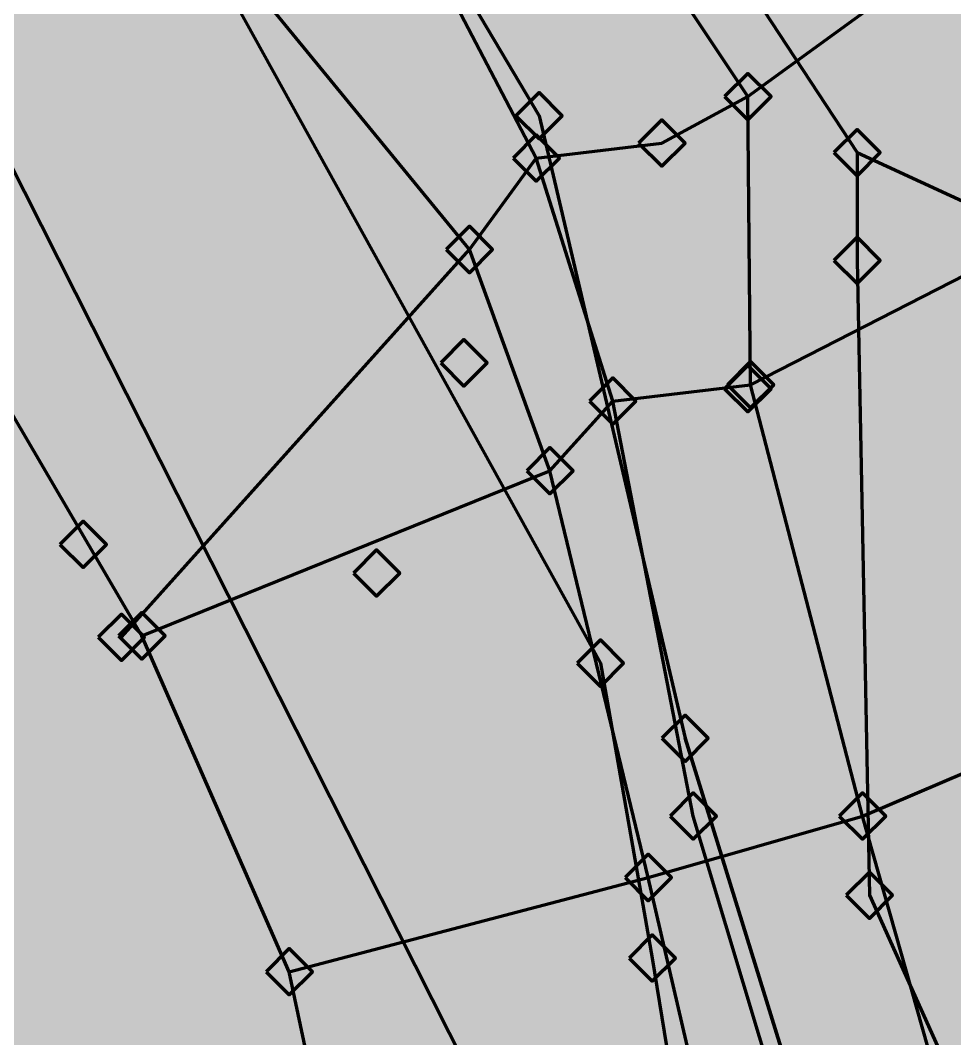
# Model space of a CAD drawing. Header units: inches. Extents: x 0 to 458, y -2 to 321.
# Drawn here: x 98.8 to 155.9, y 145.9 to 208.1 of the extents above; entities that cross this region are included whole.
import ezdxf

# ---------------------------------------------------------------- set-up
doc = ezdxf.new("R2010")
doc.units = ezdxf.units.IN
doc.header["$MEASUREMENT"] = 0
doc.layers.add('H', color=7, linetype='CONTINUOUS', lineweight=100)
doc.layers.add('P', color=250, linetype='CONTINUOUS', lineweight=100)

msp = doc.modelspace()

# ---------------------------------------------------------------- hatches: boundary and pattern name
at = {"layer": 'H', "linetype": 'Continuous'}
for color, points in [(7, [(-0.167, 296.167), (421, 296.167), (421, -1.833), (-0.167, -1.833)]), (0, [(129.917, 206.583), (128.333, 203.5), (127.75, 203.5), (129.417, 206.75), (127.583, 206.75), (127.583, 207.167), (129.917, 207.167), (129.917, 206.583), (132.583, 205.333), (132.583, 205.083), (132.583, 204.917), (132.583, 204.5), (132.5, 204.167), (132.333, 203.917), (132.167, 203.667), (132, 203.583), (131.75, 203.5), (131.417, 203.417), (131.167, 203.5), (130.917, 203.583), (130.75, 203.667), (130.583, 203.917), (130.417, 204.167), (130.333, 204.5), (130.333, 204.917), (130.25, 205.083), (130.25, 205.333), (130.25, 205.583), (130.333, 205.833), (130.333, 206.167), (130.417, 206.5), (130.583, 206.75), (130.75, 207), (130.917, 207.167), (131.167, 207.25), (131.417, 207.25), (131.75, 207.25), (132, 207.083), (132.167, 207), (132.333, 206.75), (132.5, 206.5), (132.583, 206.167), (132.583, 205.75), (132.583, 205.583), (132.583, 205.333), (129.917, 206.583), (132, 204.25), (132.083, 204.417), (132.083, 204.667), (132.083, 205), (132.083, 205.333), (132.083, 205.667), (132.083, 206), (132.083, 206.25), (132, 206.417), (131.75, 206.75), (131.667, 206.833), (131.417, 206.833), (131.083, 206.75), (130.917, 206.417), (130.833, 206.25), (130.833, 206), (130.75, 205.667), (130.75, 205.333), (130.75, 205), (130.833, 204.667), (130.833, 204.417), (130.917, 204.25), (131.083, 203.917), (131.25, 203.833), (131.417, 203.833), (131.75, 203.917), (132, 204.25), (129.917, 206.583), (133.917, 203.5), (133.333, 203.5), (133.333, 204.167), (133.917, 204.167), (133.917, 203.5), (129.917, 206.583), (136.917, 205.333), (136.917, 205.083), (136.917, 204.917), (136.833, 204.5), (136.75, 204.167), (136.667, 203.917), (136.5, 203.667), (136.25, 203.583), (136.083, 203.5), (135.75, 203.417), (135.5, 203.5), (135.25, 203.583), (135.083, 203.667), (134.917, 203.917), (134.75, 204.167), (134.667, 204.5), (134.583, 204.917), (134.583, 205.083), (134.583, 205.333), (134.583, 205.583), (134.583, 205.833), (134.667, 206.167), (134.75, 206.5), (134.917, 206.75), (135.083, 207), (135.25, 207.167), (135.5, 207.25), (135.75, 207.25), (136.083, 207.25), (136.333, 207.083), (136.5, 207), (136.667, 206.75), (136.75, 206.5), (136.833, 206.167), (136.917, 205.75), (136.917, 205.583), (136.917, 205.333), (129.917, 206.583), (136.333, 204.25), (136.333, 204.417), (136.417, 204.667), (136.417, 205), (136.417, 205.333), (136.417, 205.667), (136.417, 206), (136.333, 206.25), (136.333, 206.417), (136.083, 206.75), (135.917, 206.833), (135.75, 206.833), (135.417, 206.75), (135.25, 206.417), (135.167, 206.25), (135.083, 206), (135.083, 205.667), (135.083, 205.333), (135.083, 205), (135.083, 204.667), (135.167, 204.417), (135.25, 204.25), (135.417, 203.917), (135.583, 203.833), (135.75, 203.833), (136.083, 203.917), (136.333, 204.25), (129.917, 206.583), (138.417, 206.833), (138.167, 206.75), (137.917, 206.667), (137.667, 206.583), (137.5, 206.5), (137.5, 207), (137.667, 207.083), (137.917, 207.167), (138.167, 207.25), (138.417, 207.25), (138.667, 207.25), (138.917, 207.167), (139.25, 207), (139.5, 206.75), (139.5, 206.583), (139.583, 206.333), (139.5, 206.083), (139.333, 205.833), (139.167, 205.667), (138.833, 205.5), (139.083, 205.417), (139.333, 205.25), (139.583, 205), (139.583, 204.833), (139.583, 204.583), (139.583, 204.333), (139.5, 204.167), (139.333, 203.75), (139.083, 203.583), (138.917, 203.5), (138.667, 203.417), (138.417, 203.417), (138.083, 203.417), (137.833, 203.5), (137.583, 203.583), (137.417, 203.667), (137.417, 204.167), (137.583, 204.083), (137.833, 204), (138.083, 203.917), (138.333, 203.833), (138.667, 203.917), (138.917, 204.083), (139.083, 204.333), (139.083, 204.667), (139.083, 204.917), (138.917, 205.167), (138.667, 205.25), (138.333, 205.25), (138.167, 205.25), (138.167, 205.667), (138.333, 205.667), (138.583, 205.75), (138.833, 205.833), (139, 206.083), (139.083, 206.333), (139, 206.583), (138.833, 206.667), (138.667, 206.833), (138.417, 206.833)]), (0, [(145.833, 204.667), (145.833, 204.417), (145.75, 204.167), (145.667, 203.917), (145.5, 203.75), (145.333, 203.583), (145.167, 203.5), (144.917, 203.417), (144.667, 203.417), (144.417, 203.417), (144.25, 203.5), (143.917, 203.75), (143.75, 204), (143.583, 204.25), (143.5, 204.667), (143.5, 204.833), (143.5, 205.083), (143.5, 205.333), (143.5, 205.583), (143.583, 206), (143.667, 206.333), (143.917, 206.667), (144.083, 206.917), (144.417, 207.083), (144.75, 207.167), (145.083, 207.25), (145.333, 207.25), (145.5, 207.167), (145.5, 206.667), (145.333, 206.75), (145.083, 206.833), (144.833, 206.75), (144.667, 206.75), (144.333, 206.5), (144.167, 206.333), (144.083, 206.083), (144, 205.833), (144, 205.583), (144.333, 205.75), (144.75, 205.833), (145.083, 205.833), (145.25, 205.75), (145.417, 205.583), (145.667, 205.417), (145.75, 205.25), (145.833, 205), (145.833, 204.667), (145.333, 204.667), (145.333, 204.833), (145.333, 205.083), (145.083, 205.333), (144.917, 205.417), (144.667, 205.417), (144.333, 205.417), (144, 205.25), (144, 205.167), (144, 205), (144, 204.667), (144.083, 204.417), (144.167, 204.167), (144.25, 204), (144.417, 203.833), (144.667, 203.833), (145, 203.833), (145.167, 204), (145.333, 204.333), (145.333, 204.667), (145.833, 204.667), (148.083, 205.667), (148.083, 206), (148, 206.25), (147.917, 206.5), (147.833, 206.583), (147.583, 206.75), (147.333, 206.833), (147.083, 206.75), (146.833, 206.583), (146.75, 206.333), (146.667, 206), (146.75, 205.75), (146.75, 205.583), (146.917, 205.333), (147.167, 205.25), (147.417, 205.25), (147.75, 205.25), (148.083, 205.417), (148.083, 205.5), (148.083, 205.667), (145.833, 204.667), (146.167, 206), (146.25, 206.25), (146.25, 206.5), (146.417, 206.667), (146.5, 206.917), (146.667, 207), (146.917, 207.167), (147.167, 207.25), (147.333, 207.25), (147.583, 207.25), (147.833, 207.167), (148.167, 206.917), (148.333, 206.667), (148.5, 206.333), (148.583, 206), (148.583, 205.75), (148.583, 205.583), (148.583, 205.083), (148.5, 204.667), (148.333, 204.333), (148.167, 204), (147.917, 203.75), (147.667, 203.583), (147.333, 203.5), (146.917, 203.417), (146.75, 203.417), (146.5, 203.5), (146.5, 203.917), (146.75, 203.917), (147, 203.833), (147.25, 203.833), (147.417, 203.917), (147.75, 204.167), (147.833, 204.333), (148, 204.583), (148, 204.833), (148.083, 205.083), (147.833, 204.917), (147.667, 204.917), (147.333, 204.833), (146.917, 204.833), (146.583, 205), (146.417, 205.167), (146.333, 205.417), (146.25, 205.667), (146.167, 206), (145.833, 204.667), (149.833, 203.5), (149.25, 203.5), (149.25, 204.167), (149.833, 204.167), (149.833, 203.5), (145.833, 204.667), (152.333, 206.333), (152.333, 206.5), (152.167, 206.75), (152, 206.833), (151.75, 206.917), (151.5, 206.833), (151.25, 206.75), (151.167, 206.583), (151.083, 206.333), (151.167, 206), (151.5, 205.833), (151.667, 205.667), (152, 205.583), (152.167, 205.75), (152.25, 205.917), (152.333, 206.083), (152.333, 206.333), (145.833, 204.667), (152.417, 204.5), (152.417, 204.667), (152.333, 204.833), (152.167, 205), (152, 205.083), (151.75, 205.167), (151.417, 205.333), (151.25, 205.167), (151.167, 205), (151.083, 204.75), (151, 204.583), (151.083, 204.25), (151.25, 204), (151.417, 203.833), (151.75, 203.75), (152, 203.833), (152.25, 204), (152.333, 204.167), (152.417, 204.5), (145.833, 204.667), (151.75, 203.417), (151.5, 203.417), (151.25, 203.5), (151, 203.583), (150.833, 203.75), (150.583, 204.083), (150.5, 204.5), (150.583, 204.833), (150.667, 205.083), (150.917, 205.25), (151.167, 205.417), (151.167, 205.5), (150.917, 205.667), (150.75, 205.833), (150.667, 206), (150.583, 206.25), (150.667, 206.667), (150.917, 207), (151.25, 207.167), (151.5, 207.25), (151.75, 207.25), (152, 207.25), (152.167, 207.167), (152.5, 207), (152.75, 206.667), (152.833, 206.333), (152.75, 206.083), (152.667, 205.833), (152.5, 205.583), (152.25, 205.417), (152.583, 205.25), (152.75, 205.083), (152.833, 204.833), (152.917, 204.5), (152.917, 204.333), (152.833, 204.083), (152.75, 203.917), (152.583, 203.75), (152.167, 203.5), (152, 203.417), (151.75, 203.417), (145.833, 204.667), (155.417, 203.5), (153.667, 203.5), (153.667, 203.833), (154.333, 203.833), (154.333, 206.333), (153.667, 206.333), (153.667, 206.667), (154, 206.667), (154.25, 206.75), (154.333, 206.917), (154.417, 207.167), (154.833, 207.167), (154.833, 203.833), (155.417, 203.833), (155.417, 203.5)]), (0, [(141.833, 203.417), (143.25, 202), (144.667, 203.417), (143.25, 204.833)]), (0, [(129.083, 202.25), (130.5, 200.833), (131.917, 202.25), (130.5, 203.667)]), (0, [(136.583, 200.583), (138, 199.167), (139.417, 200.583), (138, 202)]), (0, [(148.5, 200), (149.917, 198.583), (151.333, 200), (149.917, 201.417)]), (0, [(128.917, 199.667), (130.333, 198.25), (131.75, 199.667), (130.333, 201.083)]), (0, [(152.583, 197.917), (152.5, 197.583), (152.417, 197.417), (152.333, 197.167), (152.167, 197), (152, 196.833), (151.833, 196.75), (151.583, 196.667), (151.417, 196.667), (151.167, 196.667), (150.917, 196.75), (150.583, 197), (150.417, 197.167), (150.25, 197.5), (150.167, 197.833), (150.167, 198.083), (150.167, 198.333), (150.167, 198.583), (150.167, 198.75), (150.25, 199.167), (150.417, 199.5), (150.583, 199.833), (150.833, 200.083), (151.083, 200.25), (151.417, 200.417), (151.833, 200.417), (152, 200.417), (152.25, 200.417), (152.25, 199.917), (152.167, 199.917), (152, 200), (151.75, 200), (151.5, 200), (151.333, 199.917), (151, 199.667), (150.917, 199.5), (150.75, 199.333), (150.75, 199.083), (150.667, 198.833), (151, 199), (151.417, 199.083), (151.833, 199), (152, 198.917), (152.167, 198.833), (152.333, 198.667), (152.417, 198.417), (152.5, 198.167), (152.583, 197.917), (152.083, 197.917), (152, 198.083), (152, 198.25), (151.833, 198.5), (151.583, 198.583), (151.333, 198.667), (151, 198.583), (150.667, 198.417), (150.667, 198.333), (150.667, 198.25), (150.667, 197.833), (150.75, 197.583), (150.833, 197.417), (150.917, 197.25), (151.167, 197.083), (151.417, 197), (151.667, 197.083), (151.833, 197.25), (152, 197.5), (152.083, 197.917), (152.583, 197.917), (154.75, 198.833), (154.75, 199.167), (154.667, 199.5), (154.583, 199.667), (154.5, 199.833), (154.25, 200), (154, 200.083), (153.75, 200), (153.583, 199.833), (153.417, 199.583), (153.417, 199.167), (153.417, 199), (153.417, 198.833), (153.667, 198.583), (153.833, 198.5), (154.083, 198.417), (154.417, 198.5), (154.75, 198.667), (154.75, 198.75), (154.75, 198.833), (152.583, 197.917), (152.917, 199.167), (152.917, 199.417), (153, 199.667), (153.083, 199.917), (153.25, 200.083), (153.417, 200.25), (153.583, 200.333), (153.833, 200.417), (154.083, 200.417), (154.25, 200.417), (154.5, 200.333), (154.833, 200.083), (155, 199.917), (155.167, 199.583), (155.25, 199.25), (155.25, 199), (155.25, 198.75), (155.25, 198.333), (155.167, 197.917), (155, 197.5), (154.833, 197.25), (154.583, 197), (154.333, 196.75), (154, 196.667), (153.583, 196.667), (153.417, 196.667), (153.167, 196.667), (153.167, 197.167), (153.25, 197.167), (153.417, 197.083), (153.667, 197.083), (153.917, 197.083), (154.083, 197.167), (154.417, 197.417), (154.583, 197.583), (154.667, 197.75), (154.75, 198), (154.75, 198.25), (154.583, 198.167), (154.333, 198.083), (154, 198), (153.583, 198.083), (153.25, 198.25), (153.083, 198.417), (153, 198.667), (152.917, 198.917), (152.917, 199.167), (152.583, 197.917), (156.5, 196.75), (155.917, 196.75), (155.917, 197.417), (156.5, 197.417), (156.5, 196.75), (152.583, 197.917), (159.583, 199.833), (158, 196.75), (157.5, 196.75), (159.167, 199.917), (157.25, 199.917), (157.25, 200.333), (159.583, 200.333), (159.583, 199.833), (152.583, 197.917), (161.75, 199.5), (161.75, 199.75), (161.583, 199.917), (161.417, 200.083), (161.167, 200.083), (160.917, 200.083), (160.75, 199.917), (160.583, 199.75), (160.583, 199.583), (160.667, 199.25), (160.917, 199), (161.167, 198.917), (161.417, 198.75), (161.583, 198.917), (161.75, 199.083), (161.75, 199.333), (161.75, 199.5), (152.583, 197.917), (161.833, 197.667), (161.833, 197.917), (161.75, 198.083), (161.667, 198.167), (161.417, 198.333), (161.167, 198.417), (160.917, 198.5), (160.75, 198.417), (160.583, 198.167), (160.5, 198), (160.5, 197.75), (160.5, 197.417), (160.667, 197.167), (160.917, 197.083), (161.167, 197), (161.417, 197), (161.667, 197.167), (161.833, 197.417), (161.833, 197.667), (152.583, 197.917), (161.167, 196.583), (160.917, 196.667), (160.667, 196.667), (160.5, 196.833), (160.25, 196.917), (160.083, 197.25), (160, 197.75), (160, 198), (160.167, 198.25), (160.333, 198.5), (160.583, 198.667), (160.333, 198.833), (160.167, 199), (160.083, 199.25), (160.083, 199.5), (160.167, 199.833), (160.333, 200.167), (160.75, 200.417), (160.917, 200.417), (161.167, 200.417), (161.417, 200.417), (161.583, 200.417), (162, 200.167), (162.167, 199.917), (162.25, 199.5), (162.25, 199.25), (162.083, 199), (161.917, 198.833), (161.75, 198.667), (162, 198.5), (162.167, 198.25), (162.333, 198), (162.333, 197.75), (162.333, 197.5), (162.25, 197.333), (162.167, 197.083), (162, 196.917), (161.667, 196.667), (161.417, 196.667), (161.167, 196.583)]), (0, [(116.167, 197.25), (114.583, 194.167), (114.083, 194.167), (115.75, 197.417), (113.833, 197.417), (113.833, 197.833), (116.167, 197.833), (116.167, 197.25), (118.917, 194.167), (116.667, 194.167), (116.667, 194.667), (116.917, 194.917), (117.083, 195.083), (117.333, 195.333), (117.5, 195.583), (117.75, 195.75), (117.917, 196), (118, 196.167), (118.083, 196.25), (118.25, 196.583), (118.25, 196.833), (118.167, 197.083), (118.083, 197.333), (117.917, 197.417), (117.667, 197.5), (117.333, 197.417), (117.083, 197.333), (116.917, 197.25), (116.75, 197.167), (116.75, 197.667), (116.917, 197.75), (117.167, 197.833), (117.417, 197.833), (117.667, 197.917), (117.917, 197.833), (118.083, 197.833), (118.5, 197.583), (118.667, 197.333), (118.75, 197.083), (118.75, 196.917), (118.667, 196.5), (118.583, 196.167), (118.333, 195.833), (118.083, 195.5), (117.833, 195.25), (117.583, 195), (117.333, 194.75), (117.083, 194.583), (118.917, 194.583), (118.917, 194.167), (116.167, 197.25), (120.167, 194.167), (119.583, 194.167), (119.583, 194.833), (120.167, 194.833), (120.167, 194.167), (116.167, 197.25), (122.667, 196.917), (122.667, 197.167), (122.5, 197.333), (122.333, 197.5), (122.083, 197.5), (121.833, 197.5), (121.667, 197.417), (121.5, 197.25), (121.5, 197), (121.583, 196.667), (121.833, 196.417), (122.083, 196.333), (122.333, 196.25), (122.5, 196.417), (122.583, 196.583), (122.667, 196.75), (122.667, 196.917), (116.167, 197.25), (122.75, 195.083), (122.75, 195.333), (122.667, 195.5), (122.583, 195.583), (122.333, 195.75), (122.083, 195.833), (121.833, 196), (121.583, 195.833), (121.5, 195.667), (121.417, 195.417), (121.417, 195.167), (121.417, 194.917), (121.583, 194.667), (121.833, 194.5), (122.083, 194.417), (122.333, 194.5), (122.583, 194.583), (122.75, 194.833), (122.75, 195.083), (116.167, 197.25), (122.083, 194.083), (121.833, 194.083), (121.583, 194.167), (121.333, 194.25), (121.167, 194.417), (121, 194.75), (120.917, 195.167), (120.917, 195.417), (121, 195.667), (121.25, 195.917), (121.5, 196.083), (121.25, 196.25), (121.083, 196.5), (121, 196.667), (121, 196.917), (121.083, 197.333), (121.25, 197.583), (121.667, 197.833), (121.833, 197.917), (122.083, 197.917), (122.333, 197.917), (122.5, 197.833), (122.917, 197.667), (123.083, 197.333), (123.167, 197), (123.167, 196.75), (123, 196.5), (122.833, 196.25), (122.583, 196.083), (122.917, 195.917), (123.083, 195.75), (123.25, 195.5), (123.25, 195.167), (123.25, 194.917), (123.167, 194.75), (123.083, 194.583), (122.917, 194.417), (122.583, 194.167), (122.333, 194.083), (122.083, 194.083), (116.167, 197.25), (125.833, 194.167), (124, 194.167), (124, 194.5), (124.667, 194.5), (124.667, 197), (124, 197), (124, 197.333), (124.333, 197.333), (124.583, 197.417), (124.667, 197.583), (124.75, 197.833), (125.167, 197.833), (125.167, 194.5), (125.833, 194.5), (125.833, 194.167)]), (0, [(124.833, 194.083), (126.25, 192.667), (127.667, 194.083), (126.25, 195.5)]), (0, [(148.5, 193.417), (149.917, 192), (151.333, 193.417), (149.917, 194.833)]), (0, [(152.5, 191.25), (152.417, 190.75), (152.167, 190.333), (151.75, 190.083), (151.333, 190), (150.833, 190.083), (150.5, 190.333), (150.25, 190.833), (150.083, 191.667), (150.167, 192.583), (150.5, 193.25), (151, 193.667), (151.75, 193.833), (152, 193.833), (152.167, 193.75), (152.167, 193.25), (151.917, 193.333), (151.667, 193.417), (150.917, 193.083), (150.583, 192.167), (151, 192.333), (151.417, 192.417), (151.75, 192.417), (152.083, 192.167), (152.417, 191.833), (152.5, 191.25), (152, 191.25), (151.917, 191.667), (151.75, 191.917), (151.5, 192), (151.25, 192), (150.917, 192), (150.583, 191.833), (150.583, 191.75), (150.583, 191.583), (150.667, 191), (150.833, 190.583), (151.083, 190.417), (151.333, 190.417), (151.833, 190.583), (152, 191.25), (152.5, 191.25), (154.667, 192.25), (154.667, 192.833), (154.417, 193.167), (154.25, 193.333), (154, 193.417), (153.5, 193.167), (153.333, 192.583), (153.417, 192.167), (153.583, 191.917), (153.75, 191.833), (154, 191.833), (154.417, 191.833), (154.667, 192), (154.667, 192.083), (154.667, 192.25), (152.5, 191.25), (152.833, 192.583), (152.917, 193.083), (153.167, 193.5), (153.5, 193.75), (154, 193.833), (154.417, 193.75), (154.833, 193.5), (155.083, 192.917), (155.167, 192.167), (155.083, 191.25), (154.833, 190.583), (154.25, 190.167), (153.583, 190), (153.333, 190), (153.167, 190.083), (153.167, 190.5), (153.333, 190.5), (153.583, 190.417), (154.417, 190.75), (154.667, 191.667), (154.333, 191.5), (153.917, 191.417), (153.583, 191.417), (153.25, 191.583), (152.917, 192), (152.833, 192.583), (152.5, 191.25), (156.5, 190.083), (155.917, 190.083), (155.917, 190.75), (156.5, 190.75), (156.5, 190.083), (152.5, 191.25), (159, 192.25), (158.917, 192.833), (158.75, 193.167), (158.583, 193.333), (158.333, 193.417), (157.833, 193.167), (157.667, 192.583), (157.667, 192.167), (157.917, 191.917), (158.083, 191.833), (158.333, 191.833), (158.667, 191.833), (159, 192), (159, 192.083), (159, 192.25), (152.5, 191.25), (157.167, 192.583), (157.25, 193.083), (157.5, 193.5), (157.833, 193.75), (158.333, 193.833), (158.75, 193.75), (159.083, 193.5), (159.417, 192.917), (159.5, 192.167), (159.417, 191.25), (159.083, 190.583), (158.583, 190.167), (157.833, 190), (157.667, 190), (157.5, 190.083), (157.5, 190.5), (157.667, 190.5), (157.917, 190.417), (158.667, 190.75), (159, 191.667), (158.667, 191.5), (158.25, 191.417), (157.917, 191.417), (157.5, 191.583), (157.25, 192), (157.167, 192.583), (152.5, 191.25), (161.75, 192.917), (161.583, 193.333), (161.083, 193.5), (160.667, 193.333), (160.5, 192.917), (160.583, 192.583), (160.833, 192.417), (161.083, 192.25), (161.333, 192.167), (161.667, 192.5), (161.75, 192.917), (152.5, 191.25), (161.833, 191.083), (161.75, 191.417), (161.333, 191.667), (161.167, 191.75), (160.833, 191.917), (160.5, 191.583), (160.417, 191.167), (160.583, 190.583), (161.083, 190.333), (161.583, 190.583), (161.833, 191.083), (152.5, 191.25), (161.083, 190), (160.583, 190.083), (160.25, 190.333), (160, 190.667), (159.917, 191.083), (160.083, 191.667), (160.5, 192), (160.5, 192.083), (160.167, 192.417), (160, 192.833), (160.333, 193.583), (161.083, 193.833), (161.917, 193.583), (162.25, 192.917), (162.083, 192.417), (161.667, 192), (162.167, 191.667), (162.333, 191.083), (162, 190.333), (161.083, 190)]), (0, [(118.583, 190), (117, 186.917), (116.5, 186.917), (118.167, 190.167), (116.25, 190.167), (116.25, 190.583), (118.583, 190.583), (118.583, 190), (120.083, 190.25), (119.833, 190.167), (119.5, 190.083), (119.333, 190), (119.167, 189.917), (119.167, 190.417), (119.333, 190.5), (119.583, 190.583), (119.833, 190.667), (120.083, 190.667), (120.333, 190.667), (120.5, 190.583), (120.833, 190.417), (121.083, 190.167), (121.167, 190), (121.167, 189.75), (121.167, 189.5), (121, 189.25), (120.75, 189.083), (120.5, 188.917), (120.75, 188.833), (121, 188.667), (121.167, 188.417), (121.25, 188.25), (121.25, 188), (121.25, 187.75), (121.167, 187.5), (120.917, 187.167), (120.75, 187), (120.583, 186.917), (120.333, 186.833), (120, 186.833), (119.75, 186.833), (119.5, 186.917), (119.25, 187), (119, 187.083), (119, 187.583), (119.083, 187.583), (119.25, 187.5), (119.5, 187.333), (119.75, 187.25), (120, 187.25), (120.333, 187.333), (120.583, 187.5), (120.75, 187.667), (120.75, 188), (120.667, 188.333), (120.583, 188.583), (120.333, 188.667), (120, 188.667), (119.75, 188.667), (119.75, 189.083), (119.917, 189.083), (120.25, 189.167), (120.5, 189.25), (120.667, 189.417), (120.667, 189.75), (120.667, 189.917), (120.5, 190.083), (120.333, 190.167), (120.083, 190.25), (118.583, 190), (122.583, 186.917), (122, 186.917), (122, 187.583), (122.583, 187.583), (122.583, 186.917), (118.583, 190), (125.5, 186.917), (123.667, 186.917), (123.667, 187.25), (124.333, 187.25), (124.333, 189.75), (123.667, 189.75), (123.667, 190.083), (124, 190.083), (124.25, 190.167), (124.333, 190.333), (124.417, 190.583), (124.833, 190.583), (124.833, 187.25), (125.5, 187.25), (125.5, 186.917)]), (0, [(124.5, 187.167), (125.917, 185.75), (127.333, 187.167), (125.917, 188.583)]), (0, [(142, 185.833), (143.417, 184.417), (144.833, 185.833), (143.417, 187.25)]), (0, [(141.833, 185.583), (143.25, 184.167), (144.667, 185.583), (143.25, 187)]), (0, [(133.583, 184.833), (135, 183.417), (136.417, 184.833), (135, 186.25)]), (0, [(145.75, 185.083), (144.167, 182), (143.667, 182), (145.333, 185.25), (143.417, 185.25), (143.417, 185.667), (145.75, 185.667), (145.75, 185.083), (148.5, 183.833), (148.25, 182.417), (147.333, 181.917), (146.5, 182.417), (146.167, 183.833), (146.5, 185.25), (147.333, 185.75), (148.25, 185.25), (148.5, 183.833), (145.75, 185.083), (147.917, 182.667), (148, 183.167), (148, 183.833), (148, 184.5), (147.917, 184.917), (147.667, 185.25), (147.333, 185.333), (147, 185.25), (146.833, 184.917), (146.667, 184.5), (146.667, 183.833), (146.667, 183.167), (146.833, 182.75), (147, 182.417), (147.333, 182.333), (147.667, 182.417), (147.917, 182.667), (145.75, 185.083), (149.75, 182), (149.167, 182), (149.167, 182.667), (149.75, 182.667), (149.75, 182), (145.75, 185.083), (152.917, 183.25), (152.5, 183.25), (152.5, 182), (152, 182), (152, 183.25), (150.417, 183.25), (150.417, 183.75), (152, 185.667), (152.5, 185.667), (152.5, 183.667), (152.917, 183.667), (152.917, 183.25), (145.75, 185.083), (152, 183.667), (152, 185.083), (150.75, 183.667), (152, 183.667)]), (0, [(121.083, 183.75), (119.5, 180.583), (119, 180.583), (120.667, 183.833), (118.833, 183.833), (118.833, 184.25), (121.083, 184.25), (121.083, 183.75), (122.583, 183.917), (122.333, 183.917), (122.083, 183.833), (121.833, 183.667), (121.667, 183.583), (121.667, 184.083), (121.833, 184.167), (122.083, 184.25), (122.333, 184.333), (122.583, 184.333), (122.833, 184.333), (123, 184.333), (123.417, 184.167), (123.583, 183.833), (123.667, 183.667), (123.667, 183.5), (123.667, 183.167), (123.5, 182.917), (123.25, 182.75), (123, 182.667), (123, 182.583), (123.25, 182.5), (123.5, 182.333), (123.667, 182.083), (123.75, 181.917), (123.75, 181.667), (123.75, 181.417), (123.667, 181.25), (123.417, 180.833), (123.25, 180.75), (123.083, 180.583), (122.833, 180.583), (122.583, 180.5), (122.25, 180.583), (122, 180.583), (121.75, 180.667), (121.583, 180.75), (121.583, 181.25), (121.75, 181.167), (122, 181.083), (122.25, 181), (122.5, 180.917), (122.833, 181), (123.083, 181.167), (123.25, 181.417), (123.25, 181.75), (123.25, 182.083), (123.083, 182.25), (122.833, 182.333), (122.5, 182.417), (122.333, 182.417), (122.333, 182.833), (122.5, 182.833), (122.75, 182.833), (123, 182.917), (123.167, 183.167), (123.167, 183.417), (123.167, 183.667), (123, 183.833), (122.833, 183.917), (122.583, 183.917), (121.083, 183.75), (125.083, 180.583), (124.5, 180.583), (124.5, 181.333), (125.083, 181.333), (125.083, 180.583), (121.083, 183.75), (128, 180.583), (126.167, 180.583), (126.167, 181), (126.833, 181), (126.833, 183.417), (126.167, 183.417), (126.167, 183.75), (126.5, 183.833), (126.75, 183.917), (126.917, 184), (126.917, 184.25), (127.333, 184.25), (127.333, 181), (128, 181), (128, 180.583), (121.083, 183.75), (131, 181.833), (130.583, 181.833), (130.583, 180.583), (130.083, 180.583), (130.083, 181.833), (128.5, 181.833), (128.5, 182.417), (130.083, 184.25), (130.583, 184.25), (130.583, 182.25), (131, 182.25), (131, 181.833), (121.083, 183.75), (130.083, 182.25), (130.083, 183.667), (128.833, 182.25), (130.083, 182.25)]), (0, [(129.75, 180.583), (131.167, 179.167), (132.583, 180.583), (131.167, 182)]), (0, [(129.75, 180.583), (131.167, 179.167), (132.583, 180.583), (131.167, 182)]), (0, [(105.25, 180.417), (103.667, 177.333), (103.167, 177.333), (104.833, 180.583), (102.917, 180.583), (102.917, 181), (105.25, 181), (105.25, 180.417), (108.083, 178.5), (107.917, 178), (107.667, 177.583), (107.333, 177.333), (106.917, 177.25), (106.417, 177.333), (106.083, 177.583), (105.75, 178.083), (105.667, 178.917), (105.75, 179.833), (106.083, 180.5), (106.583, 180.917), (107.333, 181.083), (107.583, 181.083), (107.75, 181), (107.75, 180.5), (107.667, 180.5), (107.5, 180.583), (107.25, 180.667), (106.5, 180.333), (106.167, 179.417), (106.5, 179.583), (106.917, 179.667), (107.333, 179.667), (107.667, 179.417), (107.917, 179.083), (108.083, 178.5), (105.25, 180.417), (107.583, 178.5), (107.5, 178.917), (107.333, 179.167), (107.083, 179.25), (106.833, 179.25), (106.5, 179.25), (106.167, 179.083), (106.167, 179), (106.167, 178.833), (106.25, 178.25), (106.417, 177.833), (106.667, 177.667), (106.917, 177.667), (107.333, 177.833), (107.583, 178.5), (105.25, 180.417), (109.25, 177.333), (108.667, 177.333), (108.667, 178), (109.25, 178), (109.25, 177.333), (105.25, 180.417), (112.083, 177.333), (110.333, 177.333), (110.333, 177.667), (111, 177.667), (111, 180.167), (110.333, 180.167), (110.333, 180.5), (110.917, 180.583), (111.083, 181), (111.5, 181), (111.5, 177.667), (112.083, 177.667), (112.083, 177.333), (105.25, 180.417), (114.583, 179.5), (114.5, 180.083), (114.333, 180.417), (114.083, 180.583), (113.833, 180.667), (113.417, 180.417), (113.167, 179.833), (113.25, 179.417), (113.417, 179.167), (113.667, 179.083), (113.917, 179.083), (114.25, 179.083), (114.583, 179.25), (114.583, 179.333), (114.583, 179.5), (105.25, 180.417), (112.667, 179.833), (112.833, 180.333), (113.083, 180.75), (113.417, 181), (113.833, 181.083), (114.333, 181), (114.667, 180.75), (115, 180.167), (115.083, 179.417), (115, 178.5), (114.667, 177.833), (114.167, 177.417), (113.417, 177.25), (113.25, 177.25), (113, 177.333), (113, 177.75), (113.083, 177.75), (113.25, 177.75), (113.5, 177.667), (114.25, 178), (114.583, 178.917), (114.167, 178.75), (113.833, 178.667), (113.417, 178.667), (113.083, 178.833), (112.833, 179.25), (112.667, 179.833)]), (0, [(101.25, 176.083), (102.667, 174.667), (104.083, 176.083), (102.667, 177.5)]), (0, [(123.167, 177.25), (121.583, 174.083), (121.083, 174.083), (122.75, 177.333), (120.833, 177.333), (120.833, 177.75), (123.167, 177.75), (123.167, 177.25), (126, 175.333), (125.583, 175.333), (125.583, 174.083), (125.083, 174.083), (125.083, 175.333), (123.5, 175.333), (123.5, 175.917), (125.083, 177.75), (125.583, 177.75), (125.583, 175.75), (126, 175.75), (126, 175.333), (123.167, 177.25), (125.083, 175.75), (125.083, 177.167), (123.833, 175.75), (125.083, 175.75), (123.167, 177.25), (127.167, 174.083), (126.583, 174.083), (126.583, 174.833), (127.167, 174.833), (127.167, 174.083), (123.167, 177.25), (130.25, 177.25), (128.667, 174.083), (128.167, 174.083), (129.833, 177.333), (127.917, 177.333), (127.917, 177.75), (130.25, 177.75), (130.25, 177.25)]), (0, [(119.167, 174.333), (120.583, 172.917), (122, 174.333), (120.583, 175.75)]), (0, [(136.833, 173.25), (135.25, 170.167), (134.75, 170.167), (136.417, 173.333), (134.5, 173.333), (134.5, 173.833), (136.833, 173.833), (136.833, 173.25), (138.25, 173.417), (138, 173.417), (137.75, 173.333), (137.583, 173.25), (137.417, 173.167), (137.333, 173.167), (137.333, 173.667), (137.583, 173.75), (137.833, 173.833), (138.083, 173.833), (138.333, 173.833), (138.583, 173.833), (138.75, 173.833), (139.083, 173.667), (139.333, 173.417), (139.417, 173.167), (139.417, 173), (139.333, 172.667), (139.25, 172.417), (139, 172.25), (138.75, 172.167), (139, 172.083), (139.25, 171.917), (139.417, 171.667), (139.5, 171.417), (139.5, 171.25), (139.5, 171), (139.417, 170.75), (139.167, 170.417), (139, 170.25), (138.75, 170.167), (138.5, 170.083), (138.25, 170.083), (138, 170.083), (137.75, 170.083), (137.5, 170.167), (137.25, 170.25), (137.25, 170.833), (137.333, 170.833), (137.5, 170.667), (137.75, 170.583), (138, 170.5), (138.25, 170.5), (138.5, 170.5), (138.75, 170.667), (138.917, 170.917), (139, 171.25), (138.917, 171.583), (138.75, 171.75), (138.5, 171.917), (138.25, 171.917), (138, 171.917), (138, 172.333), (138.167, 172.333), (138.5, 172.333), (138.75, 172.5), (138.833, 172.667), (138.917, 172.917), (138.833, 173.167), (138.75, 173.333), (138.5, 173.417), (138.25, 173.417), (136.833, 173.25), (140.833, 170.167), (140.25, 170.167), (140.25, 170.833), (140.833, 170.833), (140.833, 170.167), (136.833, 173.25), (143.917, 173.25), (142.333, 170.167), (141.833, 170.167), (143.5, 173.333), (141.583, 173.333), (141.583, 173.833), (143.917, 173.833), (143.917, 173.25)]), (0, [(103.583, 170.417), (105, 169), (106.417, 170.417), (105, 171.833)]), (0, [(104.833, 170.5), (106.25, 169.083), (107.667, 170.5), (106.25, 171.917)]), (0, [(95, 169.917), (93.417, 166.833), (92.917, 166.833), (94.583, 170), (92.667, 170), (92.667, 170.5), (95, 170.5), (95, 169.917), (97.75, 168), (97.667, 167.5), (97.417, 167.083), (97.083, 166.833), (96.583, 166.75), (96.167, 166.833), (95.833, 167.083), (95.5, 167.583), (95.417, 168.417), (95.5, 169.25), (95.833, 169.917), (96.333, 170.417), (97.083, 170.5), (97.25, 170.5), (97.5, 170.5), (97.5, 170), (97.417, 170), (97.25, 170.083), (97, 170.083), (96.25, 169.833), (95.917, 168.917), (96.25, 169.083), (96.667, 169.167), (97.083, 169.083), (97.417, 168.917), (97.667, 168.583), (97.75, 168), (95, 169.917), (97.25, 168), (97.25, 168.333), (97, 168.583), (96.833, 168.75), (96.583, 168.75), (96.25, 168.667), (95.917, 168.5), (95.917, 168.417), (95.917, 168.333), (96, 167.667), (96.167, 167.333), (96.333, 167.167), (96.583, 167.167), (97.083, 167.333), (97.25, 168), (95, 169.917), (99, 166.833), (98.417, 166.833), (98.417, 167.5), (99, 167.5), (99, 166.833), (95, 169.917), (102, 166.833), (99.75, 166.833), (99.75, 167.333), (100.25, 167.75), (100.667, 168.167), (101.25, 168.917), (101.417, 169.5), (101.333, 169.75), (101.167, 170), (101, 170.083), (100.75, 170.083), (100.5, 170.083), (100.25, 170), (100, 169.917), (99.917, 169.833), (99.833, 169.833), (99.833, 170.333), (100.25, 170.5), (100.833, 170.583), (101.583, 170.25), (101.917, 169.5), (101.833, 169.167), (101.667, 168.833), (101.5, 168.5), (101.167, 168.167), (100.667, 167.667), (100.25, 167.25), (102, 167.25), (102, 166.833), (95, 169.917), (104.75, 168), (104.667, 167.5), (104.417, 167.083), (104.083, 166.833), (103.5, 166.75), (103, 166.75), (102.583, 166.917), (102.583, 167.417), (102.75, 167.333), (103, 167.25), (103.25, 167.167), (103.5, 167.167), (103.833, 167.167), (104.083, 167.417), (104.167, 167.667), (104.25, 168), (104.167, 168.333), (104.083, 168.5), (103.75, 168.667), (103.417, 168.667), (103.083, 168.667), (102.75, 168.583), (102.75, 170.5), (104.75, 170.5), (104.75, 170), (103.167, 170), (103.167, 169.083), (103.333, 169.083), (103.5, 169.083), (104, 169), (104.417, 168.833), (104.667, 168.5), (104.75, 168)]), (0, [(108.833, 170), (107.25, 166.917), (106.75, 166.917), (108.417, 170.167), (106.5, 170.167), (106.5, 170.583), (108.833, 170.583), (108.833, 170), (111.583, 168.083), (111.583, 167.833), (111.5, 167.583), (111.417, 167.333), (111.25, 167.167), (111.083, 167), (110.917, 166.917), (110.667, 166.833), (110.417, 166.833), (110.25, 166.833), (110, 166.917), (109.667, 167.167), (109.5, 167.417), (109.333, 167.667), (109.25, 168.083), (109.25, 168.333), (109.25, 168.5), (109.25, 168.75), (109.25, 169), (109.333, 169.417), (109.5, 169.75), (109.667, 170.083), (109.833, 170.333), (110.167, 170.5), (110.5, 170.583), (110.917, 170.667), (111.083, 170.667), (111.333, 170.583), (111.333, 170.167), (111.25, 170.167), (111.083, 170.167), (110.833, 170.25), (110.583, 170.167), (110.417, 170.167), (110.083, 169.917), (109.917, 169.75), (109.833, 169.5), (109.75, 169.25), (109.75, 169), (110.083, 169.167), (110.5, 169.25), (110.917, 169.25), (111.083, 169.167), (111.25, 169.083), (111.417, 168.833), (111.5, 168.667), (111.583, 168.417), (111.583, 168.083), (108.833, 170), (111.083, 168.083), (111.083, 168.333), (111.083, 168.5), (110.833, 168.75), (110.667, 168.833), (110.417, 168.833), (110.083, 168.833), (109.75, 168.667), (109.75, 168.583), (109.75, 168.417), (109.75, 168.083), (109.833, 167.833), (109.917, 167.583), (110, 167.417), (110.25, 167.25), (110.417, 167.25), (110.75, 167.333), (110.917, 167.417), (111.083, 167.75), (111.083, 168.083), (108.833, 170), (112.833, 166.917), (112.25, 166.917), (112.25, 167.583), (112.833, 167.583), (112.833, 166.917), (108.833, 170), (115.667, 166.917), (113.917, 166.917), (113.917, 167.333), (114.583, 167.333), (114.583, 169.75), (113.917, 169.75), (113.917, 170.083), (114.25, 170.083), (114.5, 170.167), (114.583, 170.333), (114.667, 170.583), (115, 170.583), (115, 167.333), (115.667, 167.333), (115.667, 166.917), (108.833, 170), (118.167, 169.083), (118.167, 169.417), (118.083, 169.667), (118, 169.917), (117.917, 170.083), (117.667, 170.25), (117.417, 170.25), (117.167, 170.167), (116.917, 170), (116.833, 169.75), (116.75, 169.417), (116.75, 169.167), (116.833, 169), (117, 168.75), (117.25, 168.667), (117.5, 168.667), (117.833, 168.667), (118.167, 168.833), (118.167, 168.917), (118.167, 169.083), (108.833, 170), (116.25, 169.417), (116.333, 169.667), (116.333, 169.917), (116.5, 170.167), (116.583, 170.333), (116.75, 170.417), (117, 170.583), (117.25, 170.667), (117.417, 170.667), (117.667, 170.667), (117.917, 170.583), (118.25, 170.333), (118.417, 170.083), (118.583, 169.833), (118.583, 169.417), (118.667, 169.25), (118.667, 169), (118.583, 168.5), (118.583, 168.083), (118.417, 167.75), (118.25, 167.417), (118, 167.167), (117.75, 167), (117.417, 166.917), (117, 166.833), (116.833, 166.833), (116.583, 166.917), (116.583, 167.333), (116.833, 167.333), (117.083, 167.25), (117.333, 167.25), (117.5, 167.333), (117.833, 167.583), (117.917, 167.75), (118.083, 168), (118.083, 168.25), (118.167, 168.5), (117.917, 168.417), (117.75, 168.333), (117.417, 168.25), (117, 168.25), (116.667, 168.417), (116.5, 168.667), (116.333, 168.833), (116.333, 169.083), (116.25, 169.417)]), (0, [(132.833, 168.833), (134.25, 167.417), (135.667, 168.833), (134.25, 170.25)]), (0, [(142, 167.167), (140.417, 164), (139.917, 164), (141.583, 167.25), (139.667, 167.25), (139.667, 167.667), (142, 167.667), (142, 167.167), (144.5, 164), (142.75, 164), (142.75, 164.417), (143.417, 164.417), (143.417, 166.833), (142.75, 166.833), (142.75, 167.167), (143.083, 167.167), (143.25, 167.25), (143.417, 167.417), (143.5, 167.667), (143.833, 167.667), (143.833, 164.417), (144.5, 164.417), (144.5, 164), (142, 167.167), (146, 164), (145.417, 164), (145.417, 164.75), (146, 164.75), (146, 164), (142, 167.167), (147.75, 167.333), (147.5, 167.333), (147.25, 167.25), (147, 167.083), (146.833, 167), (146.833, 167.5), (147, 167.583), (147.25, 167.667), (147.5, 167.75), (147.75, 167.75), (148, 167.75), (148.25, 167.667), (148.583, 167.583), (148.833, 167.25), (148.833, 167.083), (148.917, 166.833), (148.833, 166.583), (148.667, 166.333), (148.5, 166.167), (148.25, 166.083), (148.25, 166), (148.5, 165.917), (148.667, 165.75), (148.917, 165.5), (148.917, 165.333), (149, 165.083), (148.917, 164.833), (148.833, 164.667), (148.667, 164.25), (148.417, 164.167), (148.25, 164), (148, 164), (147.75, 163.917), (147.5, 163.917), (147.167, 164), (146.917, 164.083), (146.75, 164.167), (146.75, 164.667), (146.917, 164.583), (147.167, 164.5), (147.417, 164.417), (147.667, 164.333), (148, 164.417), (148.25, 164.583), (148.417, 164.833), (148.5, 165.167), (148.417, 165.5), (148.25, 165.667), (148, 165.75), (147.667, 165.833), (147.5, 165.833), (147.5, 166.167), (147.667, 166.167), (147.917, 166.25), (148.167, 166.333), (148.333, 166.583), (148.417, 166.833), (148.333, 167.083), (148.167, 167.25), (148, 167.333), (147.75, 167.333), (142, 167.167), (151.833, 165.167), (151.833, 164.917), (151.75, 164.667), (151.667, 164.5), (151.5, 164.25), (151.333, 164.167), (151.083, 164), (150.917, 164), (150.667, 163.917), (150.417, 164), (150.25, 164), (149.833, 164.25), (149.667, 164.5), (149.583, 164.833), (149.5, 165.167), (149.5, 165.417), (149.5, 165.583), (149.5, 165.833), (149.5, 166.083), (149.583, 166.5), (149.667, 166.833), (149.833, 167.167), (150.083, 167.417), (150.417, 167.583), (150.75, 167.667), (151.083, 167.75), (151.333, 167.75), (151.5, 167.667), (151.5, 167.25), (151.333, 167.333), (151, 167.333), (150.833, 167.333), (150.667, 167.25), (150.333, 167), (150.167, 166.833), (150.083, 166.667), (150, 166.417), (150, 166.083), (150.333, 166.25), (150.75, 166.333), (151.083, 166.333), (151.25, 166.25), (151.417, 166.167), (151.583, 166), (151.75, 165.75), (151.833, 165.5), (151.833, 165.167), (142, 167.167), (151.333, 165.167), (151.333, 165.417), (151.25, 165.583), (151.083, 165.833), (150.833, 165.917), (150.583, 165.917), (150.25, 165.917), (150, 165.75), (150, 165.667), (149.917, 165.5), (150, 165.167), (150, 164.917), (150.083, 164.667), (150.25, 164.583), (150.417, 164.417), (150.667, 164.333), (150.917, 164.417), (151.167, 164.583), (151.333, 164.833), (151.333, 165.167)]), (0, [(138, 164.25), (139.417, 162.833), (140.833, 164.25), (139.417, 165.667)]), (0, [(142.5, 160.75), (140.917, 157.667), (140.417, 157.667), (142.083, 160.917), (140.167, 160.917), (140.167, 161.333), (142.5, 161.333), (142.5, 160.75), (145, 157.667), (143.25, 157.667), (143.25, 158.083), (143.917, 158.083), (143.917, 160.5), (143.25, 160.5), (143.25, 160.833), (143.833, 160.917), (144, 161.333), (144.417, 161.333), (144.417, 158.083), (145, 158.083), (145, 157.667), (142.5, 160.75), (146.5, 157.667), (145.917, 157.667), (145.917, 158.333), (146.5, 158.333), (146.5, 157.667), (142.5, 160.75), (149.583, 158.833), (149.5, 158.333), (149.25, 157.917), (148.917, 157.667), (148.417, 157.583), (148, 157.667), (147.583, 157.917), (147.333, 158.417), (147.25, 159.25), (147.333, 160.167), (147.583, 160.833), (148.167, 161.25), (148.833, 161.417), (149.083, 161.417), (149.25, 161.333), (149.25, 160.917), (149.083, 160.917), (148.75, 161), (148.083, 160.667), (147.75, 159.75), (148.083, 159.917), (148.5, 160), (148.833, 160), (149.167, 159.833), (149.5, 159.417), (149.583, 158.833), (142.5, 160.75), (149.083, 158.833), (149, 159.25), (148.833, 159.5), (148.583, 159.583), (148.333, 159.583), (148, 159.583), (147.75, 159.417), (147.75, 159.333), (147.667, 159.167), (147.75, 158.583), (148, 158.167), (148.167, 158), (148.417, 158), (148.917, 158.167), (149.083, 158.833), (142.5, 160.75), (152.25, 158.833), (152.167, 158.333), (151.917, 157.917), (151.583, 157.667), (151, 157.583), (150.5, 157.667), (150.083, 157.833), (150.083, 158.333), (150.25, 158.25), (150.5, 158.167), (150.75, 158.083), (151, 158), (151.333, 158.083), (151.583, 158.25), (151.667, 158.5), (151.75, 158.833), (151.667, 159.167), (151.583, 159.333), (151.25, 159.5), (150.917, 159.5), (150.5, 159.5), (150.25, 159.417), (150.25, 161.333), (152.25, 161.333), (152.25, 160.917), (150.667, 160.917), (150.667, 159.917), (150.833, 159.917), (151, 159.917), (151.5, 159.917), (151.833, 159.75), (152.167, 159.333), (152.25, 158.833)]), (0, [(138.5, 159.5), (139.917, 158.083), (141.333, 159.5), (139.917, 160.917)]), (0, [(148.833, 159.5), (150.25, 158.083), (151.667, 159.5), (150.25, 160.917)]), (0, [(127.167, 159), (125.583, 155.833), (125, 155.833), (126.667, 159.083), (124.833, 159.083), (124.833, 159.5), (127.167, 159.5), (127.167, 159), (129.917, 157.083), (129.5, 157.083), (129.5, 155.833), (129, 155.833), (129, 157.083), (127.417, 157.083), (127.417, 157.583), (129.083, 159.5), (129.5, 159.5), (129.5, 157.5), (129.917, 157.5), (129.917, 157.083), (127.167, 159), (129, 157.5), (129, 158.917), (127.833, 157.5), (129, 157.5), (127.167, 159), (131.167, 155.833), (130.583, 155.833), (130.583, 156.583), (131.167, 156.583), (131.167, 155.833), (127.167, 159), (134, 155.833), (132.167, 155.833), (132.167, 156.25), (132.833, 156.25), (132.833, 158.667), (132.167, 158.667), (132.167, 159), (132.5, 159), (132.75, 159.083), (132.917, 159.25), (132.917, 159.5), (133.333, 159.5), (133.333, 156.25), (134, 156.25), (134, 155.833), (127.167, 159), (136.917, 155.833), (134.667, 155.833), (134.667, 156.333), (134.917, 156.583), (135.083, 156.833), (135.333, 157), (135.583, 157.25), (135.75, 157.5), (135.917, 157.667), (136, 157.833), (136.083, 158), (136.25, 158.25), (136.25, 158.583), (136.25, 158.833), (136.083, 159), (135.917, 159.083), (135.667, 159.167), (135.417, 159.167), (135.083, 159.083), (134.917, 158.917), (134.75, 158.833), (134.75, 159.333), (134.917, 159.417), (135.167, 159.5), (135.417, 159.583), (135.667, 159.583), (135.917, 159.583), (136.167, 159.5), (136.5, 159.333), (136.667, 159), (136.75, 158.833), (136.75, 158.583), (136.75, 158.167), (136.583, 157.833), (136.333, 157.5), (136.083, 157.25), (135.833, 157), (135.583, 156.667), (135.333, 156.417), (135.083, 156.25), (136.917, 156.25), (136.917, 155.833)]), (0, [(135.75, 155.75), (137.167, 154.333), (138.583, 155.75), (137.167, 157.167)]), (0, [(149.25, 154.667), (150.667, 153.25), (152.083, 154.667), (150.667, 156.083)]), (0, [(153.25, 154.417), (151.667, 151.333), (151.167, 151.333), (152.833, 154.583), (150.917, 154.583), (150.917, 155), (153.25, 155), (153.25, 154.417), (155.833, 151.333), (154, 151.333), (154, 151.667), (154.667, 151.667), (154.667, 154.167), (154, 154.167), (154, 154.5), (154.583, 154.583), (154.75, 155), (155.167, 155), (155.167, 151.667), (155.833, 151.667), (155.833, 151.333), (153.25, 154.417), (157.25, 151.333), (156.667, 151.333), (156.667, 152), (157.25, 152), (157.25, 151.333), (153.25, 154.417), (159.75, 154.167), (159.583, 154.583), (159.167, 154.75), (158.667, 154.583), (158.5, 154.167), (158.583, 153.833), (158.917, 153.667), (159.083, 153.5), (159.417, 153.417), (159.667, 153.75), (159.75, 154.167), (153.25, 154.417), (159.833, 152.333), (159.75, 152.667), (159.417, 152.917), (159.167, 153), (158.833, 153.167), (158.583, 152.833), (158.417, 152.333), (158.667, 151.833), (159.167, 151.583), (159.667, 151.833), (159.833, 152.333), (153.25, 154.417), (159.167, 151.25), (158.667, 151.333), (158.25, 151.583), (158, 151.917), (157.917, 152.333), (158.083, 152.917), (158.583, 153.25), (158.583, 153.333), (158.167, 153.667), (158, 154.083), (158.333, 154.833), (159.167, 155.083), (159.917, 154.833), (160.25, 154.167), (160.083, 153.667), (159.667, 153.25), (160.167, 152.917), (160.333, 152.333), (160, 151.583), (159.167, 151.25), (153.25, 154.417), (163.167, 152.583), (162.75, 152.583), (162.75, 151.333), (162.25, 151.333), (162.25, 152.583), (160.667, 152.583), (160.667, 153.083), (162.25, 155), (162.75, 155), (162.75, 153), (163.167, 153), (163.167, 152.583), (153.25, 154.417), (162.25, 153), (162.25, 154.417), (161, 153), (162.25, 153)]), (0, [(105.167, 153.167), (103.583, 150.083), (103.083, 150.083), (104.75, 153.333), (102.917, 153.333), (102.917, 153.75), (105.167, 153.75), (105.167, 153.167), (108, 151.25), (107.917, 150.75), (107.667, 150.333), (107.25, 150.083), (106.833, 150), (106.333, 150.083), (106, 150.333), (105.667, 150.833), (105.583, 151.667), (105.667, 152.5), (106, 153.167), (106.5, 153.667), (107.25, 153.833), (107.5, 153.75), (107.667, 153.75), (107.667, 153.25), (107.417, 153.333), (107.167, 153.417), (106.417, 153.083), (106.083, 152.167), (106.5, 152.333), (106.833, 152.417), (107.25, 152.333), (107.583, 152.167), (107.917, 151.833), (108, 151.25), (105.167, 153.167), (107.5, 151.25), (107.417, 151.583), (107.25, 151.833), (107, 152), (106.75, 152), (106.417, 151.917), (106.083, 151.833), (106.083, 151.667), (106.083, 151.583), (106.167, 150.917), (106.333, 150.583), (106.583, 150.417), (106.833, 150.417), (107.333, 150.583), (107.5, 151.25), (105.167, 153.167), (109.167, 150.083), (108.583, 150.083), (108.583, 150.75), (109.167, 150.75), (109.167, 150.083), (105.167, 153.167), (112.333, 151.333), (111.917, 151.333), (111.917, 150.083), (111.417, 150.083), (111.417, 151.333), (109.833, 151.333), (109.833, 151.833), (111.417, 153.75), (111.917, 153.75), (111.917, 151.75), (112.333, 151.75), (112.333, 151.333), (105.167, 153.167), (111.417, 151.75), (111.417, 153.167), (110.167, 151.75), (111.417, 151.75), (105.167, 153.167), (114.5, 152.917), (114.333, 153.25), (113.833, 153.417), (113.417, 153.333), (113.25, 152.917), (113.333, 152.583), (113.583, 152.333), (113.833, 152.25), (114.083, 152.167), (114.417, 152.5), (114.5, 152.917), (105.167, 153.167), (114.5, 151), (114.417, 151.417), (114.083, 151.667), (113.917, 151.75), (113.583, 151.917), (113.25, 151.583), (113.167, 151.083), (113.333, 150.583), (113.833, 150.333), (114.333, 150.5), (114.5, 151), (105.167, 153.167), (113.833, 150), (113.333, 150.083), (113, 150.333), (112.75, 150.667), (112.667, 151.083), (112.833, 151.667), (113.25, 152), (112.833, 152.417), (112.75, 152.833), (113.083, 153.5), (113.833, 153.833), (114.667, 153.583), (114.917, 152.917), (114.833, 152.417), (114.417, 152), (114.833, 151.667), (115, 151.083), (114.667, 150.333), (113.833, 150)]), (0, [(136, 150.833), (137.417, 149.417), (138.833, 150.833), (137.417, 152.25)]), (0, [(113.833, 150), (115.25, 148.583), (116.667, 150), (115.25, 151.417)]), (0, [(140, 150.583), (138.417, 147.5), (137.917, 147.5), (139.583, 150.667), (137.667, 150.667), (137.667, 151.167), (140, 151.167), (140, 150.583), (142.833, 148.75), (142.417, 148.75), (142.417, 147.5), (141.917, 147.5), (141.917, 148.75), (140.333, 148.75), (140.333, 149.25), (141.917, 151.167), (142.417, 151.167), (142.417, 149.083), (142.833, 149.083), (142.833, 148.75), (140, 150.583), (141.917, 149.083), (141.917, 150.583), (140.667, 149.083), (141.917, 149.083), (140, 150.583), (144, 147.5), (143.417, 147.5), (143.417, 148.167), (144, 148.167), (144, 147.5), (140, 150.583), (145.75, 150.75), (145.5, 150.75), (145.25, 150.667), (145, 150.583), (144.917, 150.5), (144.833, 150.5), (144.833, 151), (145.25, 151.167), (145.833, 151.25), (146.25, 151.167), (146.583, 151), (146.833, 150.75), (146.917, 150.333), (146.667, 149.833), (146.25, 149.5), (146.5, 149.417), (146.75, 149.25), (146.917, 149), (147, 148.583), (146.917, 148.083), (146.667, 147.75), (146.25, 147.5), (145.75, 147.417), (145.167, 147.5), (144.75, 147.583), (144.75, 148.167), (145.167, 147.917), (145.75, 147.833), (146, 147.833), (146.25, 148), (146.417, 148.25), (146.5, 148.583), (146.417, 148.917), (146.25, 149.083), (146, 149.25), (145.667, 149.25), (145.5, 149.25), (145.5, 149.667), (145.667, 149.667), (146.167, 149.833), (146.417, 150.25), (146.333, 150.5), (146.25, 150.667), (146, 150.75), (145.75, 150.75), (140, 150.583), (149.917, 148.75), (149.5, 148.75), (149.5, 147.5), (149, 147.5), (149, 148.75), (147.333, 148.75), (147.333, 149.25), (149, 151.167), (149.5, 151.167), (149.5, 149.083), (149.917, 149.083), (149.917, 148.75), (140, 150.583), (149, 149.083), (149, 150.583), (147.75, 149.083), (149, 149.083)])]:
    msp.add_hatch(color=color, dxfattribs=at).paths.add_polyline_path(points)

# ---------------------------------------------------------------- linework, layer by layer
at = {"layer": 'P', "color": 0, "linetype": 'Continuous'}
for points in [[(36.833, 320.833), (175.833, 45.667), (458, 148.083)], [(36.833, 320.833), (175.833, 45.667), (458, 148.083)], [(36.833, 320.833), (175.833, 45.667), (458, 148.083)], [(53.75, 307.417), (81.75, 288.75), (92.583, 266.083), (130.5, 202.25), (139.417, 164.25), (150.5, 128.5), (170.833, 78.25), (185.333, 64.833), (201.083, 63.167), (247.333, 94.083)], [(220.583, 72.75), (192.5, 89.583), (166.5, 105.417), (157.917, 132.417), (150.25, 159.5), (143.417, 185.833), (143.417, 185.833), (143.25, 203.417), (126.25, 228.917), (114.417, 252.833), (87.833, 297.667)], [(173.833, 71.667), (159.167, 100.583), (149, 129.25), (139.917, 159.5), (135, 184.833), (130.333, 199.667), (117.417, 224.333), (102.417, 248.167), (77.417, 292.583)], [(96.917, 283.917), (122.333, 242), (149.917, 200), (149.917, 193.417), (150.667, 154.667), (170.5, 110.667), (198.667, 85.25)], [(171.417, 56.417), (153.333, 95.583), (120.833, 123.667), (115.25, 150), (106.25, 170.5), (84.833, 207.083), (68.5, 226.083), (37.333, 259.333)], [(143.917, 126.667), (137.167, 155.75), (131.167, 180.583), (126.25, 194.083), (106.583, 218.083), (94.833, 238.583)], [(105, 170.417), (126.25, 194.083), (130.333, 199.667), (138, 200.583), (143.25, 203.417), (158.833, 214.75), (172.5, 222.5)], [(107, 218.083), (134.25, 168.833), (137.417, 150.833), (139.167, 140.083), (141.75, 131.333)], [(106.25, 170.5), (131.167, 180.583), (135, 184.833), (143.417, 185.833), (174.083, 201.5), (188.667, 217.167)], [(141.833, 203.417), (143.25, 202), (144.667, 203.417), (143.25, 204.833), (141.833, 203.417)], [(149.917, 200), (242.917, 157.167), (314.25, 152.917), (367.833, 158.25), (415.667, 181.167), (458, 204.75)], [(129.083, 202.25), (130.5, 200.833), (131.917, 202.25), (130.5, 203.667), (129.083, 202.25)], [(136.583, 200.583), (138, 199.167), (139.417, 200.583), (138, 202), (136.583, 200.583)], [(148.5, 200), (149.917, 198.583), (151.333, 200), (149.917, 201.417), (148.5, 200)], [(128.917, 199.667), (130.333, 198.25), (131.75, 199.667), (130.333, 201.083), (128.917, 199.667)], [(149.917, 200), (242.917, 157.167)], [(149.917, 200), (242.917, 157.167)], [(124.833, 194.083), (126.25, 192.667), (127.667, 194.083), (126.25, 195.5), (124.833, 194.083)], [(148.5, 193.417), (149.917, 192), (151.333, 193.417), (149.917, 194.833), (148.5, 193.417)], [(124.5, 187.167), (125.917, 185.75), (127.333, 187.167), (125.917, 188.583), (124.5, 187.167)], [(142, 185.833), (143.417, 184.417), (144.833, 185.833), (143.417, 187.25), (142, 185.833)], [(141.833, 185.583), (143.25, 184.167), (144.667, 185.583), (143.25, 187), (141.833, 185.583)], [(133.583, 184.833), (135, 183.417), (136.417, 184.833), (135, 186.25), (133.583, 184.833)], [(129.75, 180.583), (131.167, 179.167), (132.583, 180.583), (131.167, 182), (129.75, 180.583)], [(129.75, 180.583), (131.167, 179.167), (132.583, 180.583), (131.167, 182), (129.75, 180.583)], [(101.25, 176.083), (102.667, 174.667), (104.083, 176.083), (102.667, 177.5), (101.25, 176.083)], [(119.167, 174.333), (120.583, 172.917), (122, 174.333), (120.583, 175.75), (119.167, 174.333)], [(103.583, 170.417), (105, 169), (106.417, 170.417), (105, 171.833), (103.583, 170.417)], [(104.833, 170.5), (106.25, 169.083), (107.667, 170.5), (106.25, 171.917), (104.833, 170.5)], [(132.833, 168.833), (134.25, 167.417), (135.667, 168.833), (134.25, 170.25), (132.833, 168.833)], [(115.25, 150), (137.167, 155.75), (150.25, 159.5), (159.833, 163.583), (170.083, 166.917)], [(138, 164.25), (139.417, 162.833), (140.833, 164.25), (139.417, 165.667), (138, 164.25)], [(247.333, 94.083), (201.083, 63.167), (185.333, 64.833), (170.833, 78.25), (150.5, 128.5), (139.417, 164.25)], [(247.333, 94.083), (201.083, 63.167), (185.333, 64.833), (170.833, 78.25), (150.5, 128.5), (139.417, 164.25)], [(138.5, 159.5), (139.917, 158.083), (141.333, 159.5), (139.917, 160.917), (138.5, 159.5)], [(148.833, 159.5), (150.25, 158.083), (151.667, 159.5), (150.25, 160.917), (148.833, 159.5)], [(135.75, 155.75), (137.167, 154.333), (138.583, 155.75), (137.167, 157.167), (135.75, 155.75)], [(149.25, 154.667), (150.667, 153.25), (152.083, 154.667), (150.667, 156.083), (149.25, 154.667)], [(136, 150.833), (137.417, 149.417), (138.833, 150.833), (137.417, 152.25), (136, 150.833)], [(113.833, 150), (115.25, 148.583), (116.667, 150), (115.25, 151.417), (113.833, 150)]]:
    msp.add_lwpolyline(points, dxfattribs=at)

doc.saveas('drawing.dxf')
